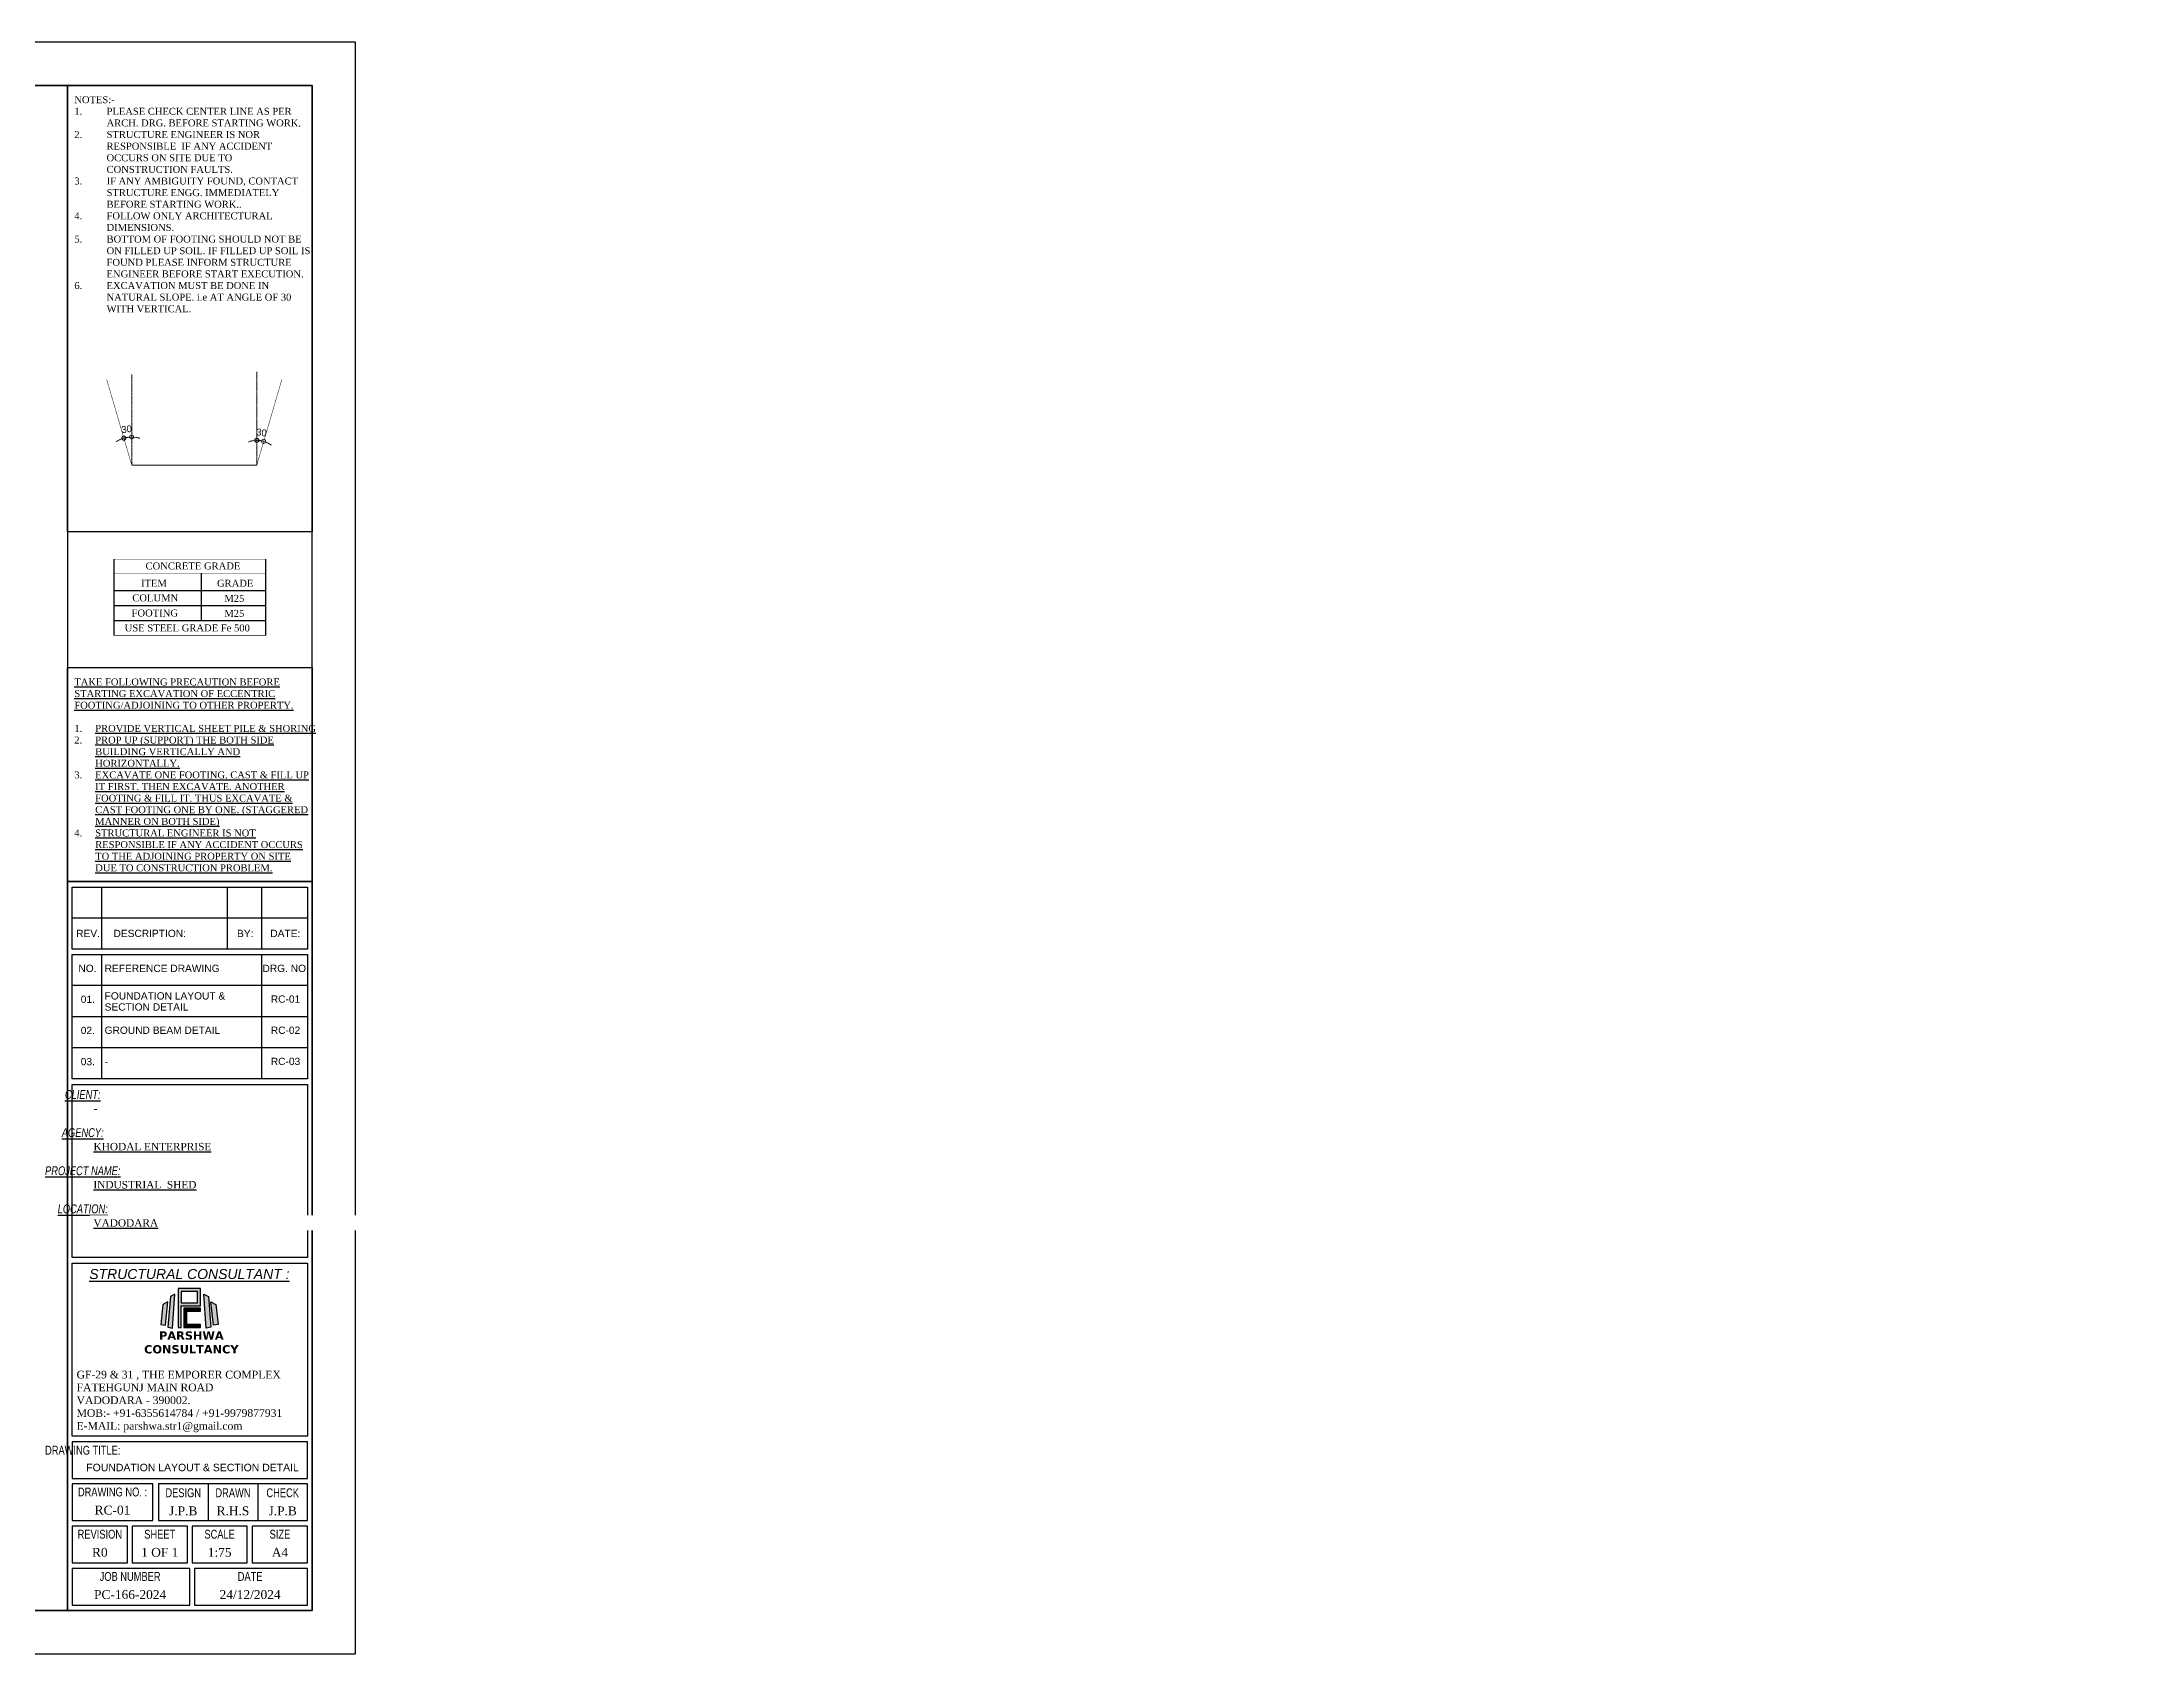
# Model space of a CAD drawing. Header units: millimetres. Extents: x 3470347 to 5996549, y -3470518 to 17149644.
# Drawn here: x 4972441 to 5080751, y 6848424 to 6931563 of the extents above; entities that cross this region are included whole.
import ezdxf

# ---------------------------------------------------------------- set-up
doc = ezdxf.new("R2010")
doc.units = ezdxf.units.MM
doc.header["$MEASUREMENT"] = 0
doc.header["$PDMODE"] = 35
doc.header["$PDSIZE"] = -5
for name, pattern in [('ACAD_ISO03W100', [30, 12, -18]), ('CENTER2', [1.125, 0.75, -0.125, 0.125, -0.125]), ('HIDDEN', [0.375, 0.25, -0.125])]:
    doc.linetypes.add(name, pattern=pattern)
doc.layers.get('0').update_dxf_attribs({"linetype": 'CONTINUOUS', "lineweight": 25})
doc.layers.get('DEFPOINTS').update_dxf_attribs({"linetype": 'CONTINUOUS', "lineweight": 25})
doc.layers.add('Grid', color=44, linetype='CONTINUOUS')
doc.layers.add('STR TEX', color=4, linetype='CONTINUOUS')
doc.layers.add('SHEET', color=7, linetype='CONTINUOUS', lineweight=15)
doc.styles.add('Aerial', font='times.ttf')
doc.styles.add('JAINIL', font='times.ttf')
doc.styles.get("Standard").update_dxf_attribs({"font": ''})
doc.styles.add('TEXT3', font='geniso.shx')
doc.styles.add('TEXT3 0.75NA', font='geniso.shx', dxfattribs={"width": 0.75})
doc.styles.get('Standard').set_extended_font_data('AR CENA')
doc.dimstyles.new('m-1', dxfattribs={"dimscale": 0, "dimtxt": 5, "dimasz": 3, "dimexe": 1.75, "dimexo": 1.75, "dimgap": 0.25, "dimtad": 1, "dimdec": 0, "dimzin": 3, "dimdsep": 46, "dimlunit": 4, "dimtxsty": 'Standard', "dimblk": 'ORIGIN', "dimcen": 3, "dimdle": 1.75, "dimclrd": 4, "dimclre": 7, "dimclrt": 7, "dimadec": 0, "dimazin": 0, "dimtfac": 1, "dimtdec": 0, "dimtofl": 0, "dimtmove": 2, "dimatfit": 3, "dimfxl": 1, "dimfrac": 1, "dimtolj": 1, "dimtzin": 0, "dimlwd": 5, "dimlwe": 5, "dimarcsym": 0})

# ---------------------------------------------------------------- blocks, each defined once
blk = doc.blocks.new('_Origin')
at = {"color": 0, "linetype": 'ByBlock', "lineweight": -2}
blk.add_line((0, 0), (-1, 0), dxfattribs=at)
blk.add_circle((0, 0), 0.5, dxfattribs=at)
blk = doc.blocks.new('*D528')
at = {"color": 4, "linetype": 'CENTER2', "lineweight": 5}
for start, end in [(114.7514, 123.2577), (90, 106.245), (72.9873, 81.4937)]:
    blk.add_arc((21.3, 0.1), 20.2, start, end, dxfattribs=at)
at = {"layer": 'DEFPOINTS', "color": 0}
for p in [(3.5, 61), (21.3, 65.4), (18.9, 20.2), (21.3, 0.1), (21.3, 0.1)]:
    blk.add_point(p, dxfattribs=at)
at = {"color": 4, "lineweight": 5, "xscale": 3, "yscale": 3, "zscale": 3}
for p, rotation in [((15.6, 19.5), 20.49819837398923), ((21.3, 20.3), 175.7468316595615)]:
    blk.add_blockref('_Origin', p, dxfattribs=dict(at, rotation=rotation))
at = {"color": 7, "lineweight": 0, "insert": (17.6, 26), "char_height": 5, "attachment_point": 5, "rotation": 8.1225}
blk.add_mtext('30', dxfattribs=at)
blk = doc.blocks.new('*D529')
at = {"color": 4, "linetype": 'CENTER2', "lineweight": 5}
for start, end in [(99.663, 109.3259), (73.755, 90), (54.4291, 64.092)]:
    blk.add_arc((111.5, 0.1), 17.8, start, end, dxfattribs=at)
at = {"layer": 'DEFPOINTS', "color": 0}
for p in [(111.5, 67.3), (129.3, 61), (113.5, 17.8), (111.5, 0.1), (111.5, 0.1)]:
    blk.add_point(p, dxfattribs=at)
at = {"color": 4, "lineweight": 5, "xscale": 3, "yscale": 3, "zscale": 3}
for p, rotation in [((111.5, 17.9), 4.831477968994831), ((116.5, 17.2), 158.9234919974293)]:
    blk.add_blockref('_Origin', p, dxfattribs=dict(at, rotation=rotation))
at = {"color": 7, "lineweight": 0, "insert": (114.9, 23.6), "char_height": 5, "attachment_point": 5, "rotation": 351.8775}
blk.add_mtext('30', dxfattribs=at)
blk = doc.blocks.new('Q')
at = {"linetype": 'Continuous', "ltscale": 0.5}
h = blk.add_hatch(color=152, dxfattribs=at)
h.dxf.hatch_style = 1
h.paths.add_polyline_path([(6.07, 15.37), (5.53, 10.52), (6.67, 10.29), (7.27, 16.02)])
h.paths.add_polyline_path([(18.9, 15.37), (19.44, 10.52), (18.3, 10.29), (17.7, 16.02)])
h = blk.add_hatch(color=10, dxfattribs=at)
h.dxf.hatch_style = 1
h.paths.add_polyline_path([(7.87, 17.31), (7.27, 9.83), (8.41, 9.62), (8.96, 17.82)])
h.paths.add_polyline_path([(17.1, 17.31), (17.7, 9.83), (16.56, 9.62), (16.01, 17.82)])
h = blk.add_hatch(color=152, dxfattribs=at)
h.dxf.hatch_style = 1
h.paths.add_polyline_path([(9.79, 19.18), (9.79, 9.76), (10.5, 9.76), (10.5, 15.05), (15.19, 15.05), (15.19, 19.18)])
h.paths.add_polyline_path([(10.5, 18.5), (10.5, 15.72), (14.45, 15.72), (14.45, 18.5)], flags=16)
h = blk.add_hatch(color=152, dxfattribs=at)
h.dxf.hatch_style = 1
h.paths.add_polyline_path([(11.15, 14.43), (11.15, 9.76), (15.19, 9.76), (15.19, 10.52), (11.87, 10.52), (11.87, 13.69), (15.19, 13.69), (15.19, 14.43)])
at = {"color": 152, "linetype": 'Continuous'}
for points in [[(6.07, 15.37), (5.53, 10.52), (6.67, 10.29), (7.27, 16.02), (6.07, 15.37)], [(9.79, 19.18), (9.79, 9.76), (10.5, 9.76), (10.5, 15.05), (15.19, 15.05), (15.19, 19.18), (9.79, 19.18)], [(10.5, 18.5), (10.5, 15.72), (14.45, 15.72), (14.45, 18.5), (10.5, 18.5)], [(18.9, 15.37), (19.44, 10.52), (18.3, 10.29), (17.7, 16.02), (18.9, 15.37)], [(11.15, 14.43), (11.15, 9.76), (15.19, 9.76), (15.19, 10.52), (11.87, 10.52), (11.87, 13.69), (15.19, 13.69), (15.19, 14.43), (11.15, 14.43)]]:
    blk.add_lwpolyline(points, dxfattribs=at)
at = {"color": 10, "linetype": 'Continuous'}
for points in [[(7.87, 17.31), (7.27, 9.83), (8.41, 9.62), (8.96, 17.82), (7.87, 17.31)], [(17.1, 17.31), (17.7, 9.83), (16.56, 9.62), (16.01, 17.82), (17.1, 17.31)]]:
    blk.add_lwpolyline(points, dxfattribs=at)
at = {"linetype": 'Continuous', "insert": (1.32, 8.82), "char_height": 2, "attachment_point": 1}
blk.add_mtext_dynamic_manual_height_columns('\\pxqc;{\\fVerdana|b1|i0|c0|p34;\\C152;PARSHWA\\PCONSULTANCY }', width=23.282, gutter_width=1, heights=[6.3], dxfattribs=at)
blk = doc.blocks.new('Z$W@#24862')
at = {"linetype": 'HIDDEN', "lineweight": 0, "ltscale": 0.5}
for p, q in [((21.3, 65.4), (21.3, 0.1)), ((111.5, 0.1), (111.5, 67.3))]:
    blk.add_line(p, q, dxfattribs=at)
at = {"linetype": 'Continuous', "lineweight": 0}
blk.add_line((21.3, 0.1), (111.5, 0.1), dxfattribs=at)
for points in [[(21.3, 0.1, 0.338, 0.338, 0), (3.2, 62, 0.338, 0.338, 0)], [(111.5, 0.1, 0.338, 0.338, 0), (129.6, 62, 0.338, 0.338, 0)]]:
    blk.add_lwpolyline(points, format="xyseb", dxfattribs=at)
at = {"linetype": 'CENTER2', "lineweight": 0}
for base, line1, line2, picture, middle in [((18.9, 20.2), ((21.3, 0.1), (3.5, 61)), ((21.3, 65.4), (21.3, 0.1)), '*D528', (17.6, 26)), ((113.5, 17.8), ((111.5, 0.1), (111.5, 67.3)), ((111.5, 0.1), (129.3, 61)), '*D529', (114.9, 23.6))]:
    dim = blk.add_angular_dim_2l(base=base, line1=line1, line2=line2, text='30', dimstyle='m-1', override={"dimscale": 1, "dimfrac": 0}, dxfattribs=at)
    dim.commit()
    dim.dimension.update_dxf_attribs({"geometry": picture, "text_midpoint": middle})

msp = doc.modelspace()

# ---------------------------------------------------------------- linework, layer by layer
at = {"lineweight": 25}
for p, q in [((4975508.69, 6887973.12, 0), (4975508.69, 6884782.25, 0)), ((4981988.85, 6887973.12, 0), (4981988.85, 6884782.25, 0)), ((4983761.15, 6887973.12, 0), (4983761.15, 6884782.25, 0)), ((4973999.94, 6886389.63, 0), (4986138.81, 6886389.63, 0)), ((4975508.69, 6884495.26, 0), (4975508.69, 6878089.62, 0)), ((4983761.15, 6884495.26, 0), (4983761.15, 6878089.62, 0)), ((4973999.94, 6882911.77, 0), (4986138.81, 6882911.77, 0)), ((4973999.94, 6881304.39, 0), (4986138.81, 6881304.39, 0)), ((4973999.94, 6879697, 0), (4986138.81, 6879697, 0)), ((4981007.68, 6857192.02, 0), (4981007.68, 6855301.44, 0)), ((4983573.24, 6857192.02, 0), (4983573.24, 6855301.44, 0))]:
    msp.add_line(p, q, dxfattribs=at)
at = {"color": 192, "lineweight": 25, "elevation": 0}
msp.add_lwpolyline([(4871034.92, 6848423.87), (4988617.8, 6848423.87), (4988617.8, 6931563.36), (4871034.92, 6931563.36)], close=True, dxfattribs=at)
at = {"lineweight": 25, "elevation": 0}
for points in [[(4973760.63, 6850659.34), (4952779.78, 6850659.34), (4952779.78, 6929327.88), (4973760.63, 6929327.88)], [(4986378.12, 6906308.15), (4973760.63, 6906308.15), (4973760.63, 6929327.88), (4986378.12, 6929327.88)], [(4973760.63, 6899295.82), (4986378.12, 6899295.82), (4986378.12, 6906308.15), (4973760.63, 6906308.15)], [(4986378.12, 6888260.11), (4973760.63, 6888260.11), (4973760.63, 6899295.82), (4986378.12, 6899295.82)], [(4973760.63, 6888260.11), (4986378.12, 6888260.11), (4986378.12, 6850659.34), (4973760.63, 6850659.34)], [(4973999.94, 6887973.12), (4986138.81, 6887973.12), (4986138.81, 6884782.25), (4973999.94, 6884782.25)], [(4973999.94, 6884495.26), (4986138.81, 6884495.26), (4986138.81, 6878089.62), (4973999.94, 6878089.62)], [(4986138.81, 6868873.09), (4973999.94, 6868873.09), (4973999.94, 6877802.64), (4986138.81, 6877802.64)], [(4986138.81, 6859656.56), (4973999.94, 6859656.56), (4973999.94, 6868586.11), (4986138.81, 6868586.11)], [(4973999.94, 6857479), (4986138.81, 6857479), (4986138.81, 6859369.57), (4973999.94, 6859369.57)], [(4973999.94, 6855301.44), (4978155.13, 6855301.44), (4978155.13, 6857192.02), (4973999.94, 6857192.02)], [(4978442.11, 6855301.44), (4986138.81, 6855301.44), (4986138.81, 6857192.02), (4978442.11, 6857192.02)], [(4973999.94, 6853123.88), (4976850.02, 6853123.88), (4976850.02, 6855014.46), (4973999.94, 6855014.46)], [(4977089.34, 6853123.88), (4979939.42, 6853123.88), (4979939.42, 6855014.46), (4977089.34, 6855014.46)], [(4980178.73, 6853123.88), (4983028.81, 6853123.88), (4983028.81, 6855014.46), (4980178.73, 6855014.46)], [(4983288.73, 6853123.88), (4986138.81, 6853123.88), (4986138.81, 6855014.46), (4983288.73, 6855014.46)], [(4973999.94, 6850946.33), (4980069.37, 6850946.33), (4980069.37, 6852836.9), (4973999.94, 6852836.9)], [(4980308.69, 6850946.33), (4986138.81, 6850946.33), (4986138.81, 6852836.9), (4980308.69, 6852836.9)]]:
    msp.add_lwpolyline(points, close=True, dxfattribs=at)
at = {"layer": 'Grid', "color": 7, "linetype": 'Continuous', "lineweight": 25}
for p, q in [((4976155.42, 6900959.87, 0), (4976155.2, 6904889.88, 0)), ((4983983.54, 6900959.91, 0), (4983983.55, 6904889.88, 0)), ((4980675.29, 6901733.8, 0), (4980675.3, 6904162.68, 0))]:
    msp.add_line(p, q, dxfattribs=at)
at = {"layer": 'Grid', "color": 8, "linetype": 'Continuous', "lineweight": 25}
for p, q in [((4976155.42, 6903281.58, 0), (4983983.37, 6903281.63, 0)), ((4976155.41, 6901733.77, 0), (4983983.54, 6901733.82, 0)), ((4976155.42, 6902507.68, 0), (4983983.38, 6902507.72, 0)), ((4976155.42, 6901733.77, 0), (4983983.38, 6901733.82, 0)), ((4976155.42, 6901733.77, 0), (4983983.54, 6901733.82, 0))]:
    msp.add_line(p, q, dxfattribs=at)
at = {"layer": 'Grid', "color": 7, "linetype": 'Continuous', "lineweight": 25, "elevation": 0}
for points in [[(4976155.2, 6904889.88, 22.29, 22.29, 0), (4983983.55, 6904889.88, 0, 0, 0)], [(4976155.2, 6904162.63, 22.29, 22.29, 0), (4983983.55, 6904162.63, 0, 0, 0)], [(4976155.41, 6900959.87, 22.29, 22.29, 0), (4983983.54, 6900959.91, 0, 0, 0)]]:
    msp.add_lwpolyline(points, format="xyseb", dxfattribs=at)
at = {"layer": 'SHEET', "color": 220, "lineweight": 25, "elevation": 0}
msp.add_lwpolyline([(4873274.6, 6850659.34), (4986378.12, 6850659.34), (4986378.12, 6929327.88), (4873274.6, 6929327.88)], close=True, dxfattribs=at)

# ---------------------------------------------------------------- block references
at = {"linetype": 'ACAD_ISO03W100', "lineweight": 25, "xscale": 71.51752965371101, "yscale": 71.51752965371101, "zscale": 71.51752965371101}
msp.add_blockref('Z$W@#24862', (4975546.14, 6909735.15, 0), dxfattribs=at)
at = {"lineweight": 25, "xscale": 212.794209377018, "yscale": 212.794209377018, "zscale": 212.794209377018}
msp.add_blockref('Q', (4977385.85, 6863186.35, 0), dxfattribs=at)

# ---------------------------------------------------------------- texts
at = {"lineweight": 25, "attachment_point": 2}
for s, insert, char_height, style in [('\\pxql;{\\farial|b0|i1|c0|p0;\\L\\C1;CLIENT:}', (4974542.39, 6877508.75, 0), 457.3072, 'TEXT3 0.75NA'), ('\\pxql;{\\farial|b0|i1|c0|p0;\\L\\C1;AGENCY:}', (4974542.39, 6875543.3, 0), 457.3072, 'TEXT3 0.75NA'), ('\\pxql;{\\farial|b0|i1|c0|p0;\\L\\C1;PROJECT NAME:}', (4974542.39, 6873577.85, 0), 457.3072, 'TEXT3 0.75NA'), ('\\pxql;{\\farial|b0|i1|c0|p0;\\L\\C1;LOCATION:}', (4974542.39, 6871612.4, 0), 457.3072, 'TEXT3 0.75NA'), ('\\pxqc;{\\farial|b0|i1|c0|p0;\\L\\W1;\\C1;STRUCTURAL CONSULTANT : }', (4980042.65, 6868278.79, 0), 515.7395, 'TEXT3 0.75NA'), ('\\pxql;{\\farial|b0|i0|c0|p0;\\C1;DRAWING TITLE:}', (4974542.39, 6859162.68, 0), 457.3072, 'TEXT3 0.75NA'), ('\\pxqc;{\\farial|b0|i0|c0|p0;\\C1;DRAWING NO. :}', (4976077.54, 6857008.37, 0), 457.3072, 'TEXT3 0.75NA'), ('\\pxqc;{\\C22;RC-01}', (4976077.54, 6856074.1, 0), 457.3072, 'JAINIL'), ('\\pxqc;{\\farial|b0|i0|c0|p0;\\C1;DESIGN}', (4979724.89, 6856968.72, 0), 457.3072, 'TEXT3 0.75NA'), ('\\pxqc;{\\C22;J.P.B}', (4979724.89, 6856034.45, 0), 457.3072, 'JAINIL'), ('\\pxqc;{\\farial|b0|i0|c0|p0;\\C1;DRAWN}', (4982290.46, 6856968.72, 0), 457.3072, 'TEXT3 0.75NA'), ('\\pxqc;{\\C22;R.H.S}', (4982290.46, 6856034.45, 0), 457.3072, 'JAINIL'), ('\\pxqc;{\\farial|b0|i0|c0|p0;\\C1;CHECK}', (4984856.02, 6856968.72, 0), 457.3072, 'TEXT3 0.75NA'), ('\\pxqc;{\\C22;J.P.B}', (4984856.02, 6856034.45, 0), 457.3072, 'JAINIL'), ('\\pxqc;{\\farial|b0|i0|c0|p0;\\C1;REVISION}', (4975424.98, 6854830.81, 0), 457.3072, 'TEXT3 0.75NA'), ('\\pxqc;{\\C22;R0}', (4975424.98, 6853896.54, 0), 457.3072, 'JAINIL'), ('\\pxqc;{\\C22;1 OF 1}', (4978514.38, 6853896.54, 0), 457.3072, 'JAINIL'), ('\\pxqc;{\\farial|b0|i0|c0|p0;\\C1;SHEET}', (4978514.38, 6854830.81, 0), 457.3072, 'TEXT3 0.75NA'), ('\\pxqc;{\\farial|b0|i0|c0|p0;\\C1;SCALE}', (4981603.77, 6854830.81, 0), 457.3072, 'TEXT3 0.75NA'), ('\\pxqc;{\\C22;1:75}', (4981603.77, 6853896.54, 0), 457.3072, 'JAINIL'), ('\\pxqc;{\\farial|b0|i0|c0|p0;\\C1;SIZE}', (4984713.77, 6854830.81, 0), 457.3072, 'TEXT3 0.75NA'), ('\\pxqc;{\\C22;A4}', (4984713.77, 6853896.54, 0), 457.3072, 'JAINIL'), ('\\pxqc;{\\C22;PC-166-2024', (4976986.17, 6851718.98, 0), 457.3072, 'JAINIL'), ('\\pxqc;{\\farial|b0|i0|c0|p0;\\C1;JOB NUMBER}', (4976986.17, 6852653.25, 0), 457.3072, 'TEXT3 0.75NA'), ('\\pxqc;{\\C22;24/12/2024}', (4983175.26, 6851718.98, 0), 457.3072, 'JAINIL'), ('\\pxqc;{\\farial|b0|i0|c0|p0;\\C1;DATE}', (4983175.26, 6852653.25, 0), 457.3072, 'TEXT3 0.75NA')]:
    msp.add_mtext(s, dxfattribs=dict(at, insert=insert, char_height=char_height, style=style))
at = {"lineweight": 25, "attachment_point": 1, "style": 'TEXT3'}
for s, insert, char_height, width in [('{\\ftimes new roman|b0|i0|c0|p0;-}', (4975099.79, 6876751.49, 0), 385.9429, 105463.5569), ('{\\ftimes new roman|b0|i0|c0|p0;\\LKHODAL ENTERPRISE}', (4975099.79, 6874786.04, 0), 385.9429, 105463.5569), ('{\\ftimes new roman|b0|i0|c0|p0;\\LINDUSTRIAL  SHED}', (4975094.56, 6872820.34, 0), 385.9429, 105463.5569), ('{\\ftimes new roman|b0|i0|c0|p0;GF-29 & 31 , THE EMPORER COMPLEX\\PFATEHGUNJ MAIN ROAD\\PVADODARA - 390002.\\PMOB:- +91-6355614784 / +91-9979877931\\PE-MAIL: parshwa.str1@gmail.com}', (4974225.11, 6863032.99, 0), 396.5153, 108352.5887), ('\\pxql;{\\farial|b0|i0|c0|p0;\\C22;FOUNDATION LAYOUT & SECTION DETAIL}', (4974723.57, 6858236.28, 0), 385.9429, 105463.5569)]:
    msp.add_mtext(s, dxfattribs=dict(at, insert=insert, char_height=char_height, width=width))
at = {"layer": 'Grid', "color": 4, "linetype": 'Continuous', "lineweight": 25, "style": 'JAINIL'}
for s, height, p in [('CONCRETE GRADE', 361.1558, (4977780.82, 6904361.46, 0)), ('ITEM', 361.156, (4977544.93, 6903467.51, 0)), ('GRADE', 361.156, (4981466.58, 6903467.51, 0)), ('USE STEEL GRADE Fe 500', 361.1558, (4976707.09, 6901164.72, 0))]:
    msp.add_text(s, height=height, dxfattribs=at).set_placement(p)
at = {"layer": 'Grid', "color": 7, "linetype": 'Continuous', "lineweight": 25, "style": 'JAINIL'}
for s, p in [('COLUMN', (4977097.31, 6902712.73, 0)), ('M25', (4981844.88, 6902688.09, 0)), ('FOOTING', (4977060.7, 6901932.52, 0)), ('M25', (4981844.89, 6901914.19, 0))]:
    msp.add_text(s, height=361.156, dxfattribs=at).set_placement(p)
at = {"layer": 'Grid', "color": 7, "lineweight": 25, "insert": (4974108.58, 6928767.99, 0), "char_height": 359.37409, "attachment_point": 1, "style": 'Aerial'}
msp.add_mtext_dynamic_manual_height_columns('\\C71;NOTES:-\\P\\pxi-4.62963,l4.62963,t4.62963;\\C7;1.^IPLEASE CHECK CENTER LINE AS PER ARCH. DRG. BEFORE STARTING WORK.\\P2.^ISTRUCTURE ENGINEER IS NOR RESPONSIBLE  IF ANY ACCIDENT OCCURS ON SITE DUE TO CONSTRUCTION FAULTS.\\P3.^IIF ANY AMBIGUITY FOUND, CONTACT STRUCTURE ENGG. IMMEDIATELY BEFORE STARTING WORK..\\P4.^IFOLLOW ONLY ARCHITECTURAL DIMENSIONS.\\P5.^IBOTTOM OF FOOTING SHOULD NOT BE ON FILLED UP SOIL. IF FILLED UP SOIL IS FOUND PLEASE INFORM STRUCTURE ENGINEER BEFORE START EXECUTION.\\P6.^IEXCAVATION MUST BE DONE IN NATURAL SLOPE. i.e AT ANGLE OF 30 WITH VERTICAL.', width=12238.4226, gutter_width=1750.17, heights=[44084.94], dxfattribs=at)
at = {"layer": 'Grid', "color": 7, "lineweight": 25, "insert": (4974108.58, 6898735.92, 0), "char_height": 359.37409, "width": 12238.4226, "attachment_point": 1, "style": 'Aerial'}
msp.add_mtext('{\\L\\C71;TAKE FOLLOWING PRECAUTION BEFORE\\PSTARTING EXCAVATION OF ECCENTRIC FOOTING/ADJOINING TO OTHER PROPERTY.}\\P\\P\\pxi-3,l3,t3;1.^I{\\LPROVIDE VERTICAL SHEET PILE & SHORING}\\P2.^I{\\LPROP UP (SUPPORT) THE BOTH SIDE BUILDING VERTICALLY AND HORIZONTALLY.}\\P3.^I{\\LEXCAVATE ONE FOOTING. CAST & FILL UP IT FIRST. THEN EXCAVATE. ANOTHER FOOTING & FILL IT. THUS EXCAVATE & CAST FOOTING ONE BY ONE. (STAGGERED MANNER ON BOTH SIDE)}\\P4.^I{\\LSTRUCTURAL ENGINEER IS NOT RESPONSIBLE IF ANY ACCIDENT OCCURS TO THE ADJOINING PROPERTY ON SITE DUE TO CONSTRUCTION PROBLEM. }', dxfattribs=at)
at = {"layer": 'STR TEX', "color": 6, "lineweight": 25, "char_height": 376.3458, "attachment_point": 4, "style": 'JAINIL'}
for s, insert in [('\\pxql;{\\farial|b0|i0|c0|p0;\\C31;REV.}', (4974204.42, 6885587.62, 0)), ('\\pxql;{\\farial|b0|i0|c0|p0;\\C31;DESCRIPTION:}', (4976127.19, 6885587.62, 0)), ('\\pxql;{\\farial|b0|i0|c0|p0;\\C31;BY:}', (4982499.57, 6885587.62, 0)), ('\\pxql;{\\farial|b0|i0|c0|p0;\\C31;DATE:}', (4984217.32, 6885587.62, 0)), ('\\pxql;{\\farial|b0|i0|c0|p0;\\C31;NO.}', (4974318.42, 6883783.92, 0)), ('\\pxql;{\\farial|b0|i0|c0|p0;\\C31;REFERENCE DRAWING}', (4975671.2, 6883783.92, 0)), ('\\pxql;{\\farial|b0|i0|c0|p0;\\C31;DRG. NO.}', (4983811.51, 6883783.92, 0)), ('\\pxql;{\\farial|b0|i0|c0|p0;\\C22;01.}', (4974439.53, 6882188.48, 0)), ('\\pxql;{\\farial|b0|i0|c0|p0;\\C22;SECTION DETAIL}', (4975671.2, 6881791.48, 0)), ('\\pxql;{\\farial|b0|i0|c0|p0;\\C22;FOUNDATION LAYOUT &}', (4975671.2, 6882364, 0)), ('\\pxql;{\\farial|b0|i0|c0|p0;\\C22;RC-01}', (4984242.17, 6882200.42, 0)), ('\\pxql;{\\farial|b0|i0|c0|p0;\\C22;02.}', (4974439.53, 6880581.1, 0)), ('\\pxql;{\\farial|b0|i0|c0|p0;\\C22;GROUND BEAM DETAIL}', (4975671.2, 6880593.04, 0)), ('\\pxql;{\\farial|b0|i0|c0|p0;\\C22;RC-02}', (4984242.17, 6880593.04, 0)), ('\\pxql;{\\farial|b0|i0|c0|p0;\\C22;03.}', (4974439.53, 6878973.71, 0)), ('\\pxql;{\\farial|b0|i0|c0|p0;\\C22;-}', (4975671.2, 6878985.66, 0)), ('\\pxql;{\\farial|b0|i0|c0|p0;\\C22;RC-03}', (4984242.17, 6878985.66, 0))]:
    msp.add_mtext(s, dxfattribs=dict(at, insert=insert))

# ---------------------------------------------------------------- next in the draw order: texts
at = {"lineweight": 25, "insert": (4975094, 6870849.34, 0), "char_height": 385.9429, "width": 105463.5569, "attachment_point": 1, "style": 'TEXT3', "bg_fill": 2}
msp.add_mtext('{\\ftimes new roman|b0|i0|c0|p0;\\LVADODARA}', dxfattribs=at)

doc.saveas('drawing.dxf')
